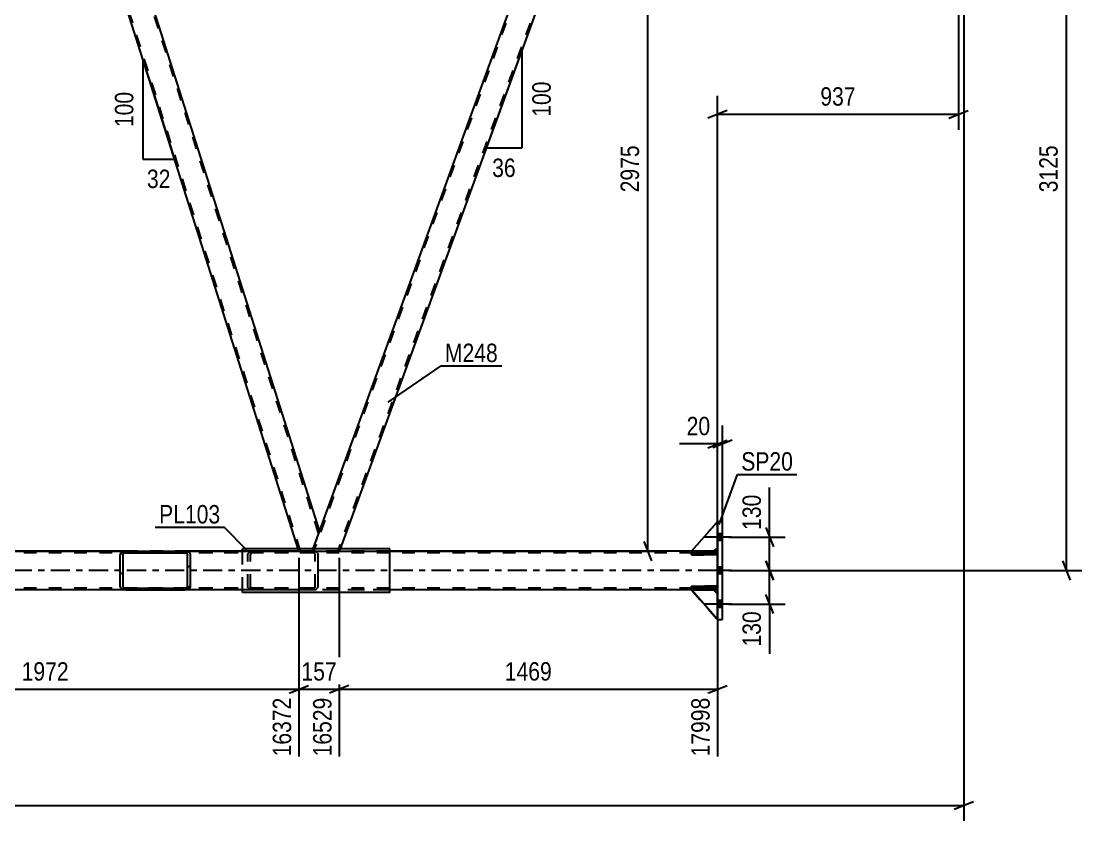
# Model space of a CAD drawing. Header units: millimetres. Extents: x -857 to 332, y -866 to -25.
# Drawn here: x -239 to -74.2, y -444.2 to -319.9 of the extents above; entities that cross this region are included whole.
import ezdxf

# ---------------------------------------------------------------- set-up
doc = ezdxf.new("R2010")
doc.units = ezdxf.units.MM
doc.linetypes.add('DXK_LINE_DOT2', pattern=[3.9198, 1.9599, -1.9599])
doc.linetypes.add('DXK_LINE_DOT3', pattern=[5.9187, 2.979, -0.9799, 0.9799, -0.9799])
doc.styles.add('Arial Narrow', font='ARIALN.TTF', dxfattribs={"height": 0.2})

# ---------------------------------------------------------------- blocks, each defined once
blk = doc.blocks.new('Part-570388934-1314 - 1255')
at = {"color": 7, "linetype": 'DXK_LINE_DOT2'}
for p, q in [((-130.85, -402.55), (-808.57, -402.55)), ((-130.85, -402.31), (-800.57, -402.31)), ((-181.77, -402.31), (-222.79, -402.31)), ((-131.45, -402.31), (-134.85, -402.31)), ((-130.85, -402.31), (-130.85, -408.31)), ((-130.85, -408.07), (-808.57, -408.07)), ((-131.45, -408.31), (-630.3, -408.31)), ((-181.77, -408.31), (-204.63, -408.31))]:
    blk.add_line(p, q, dxfattribs=at)
at = {"color": 2, "linetype": 'Continuous'}
for p, q in [((-222.79, -402.31), (-248.74, -402.31)), ((-134.85, -402.31), (-181.77, -402.31)), ((-130.85, -402.31), (-131.45, -402.31)), ((-204.63, -408.31), (-266.91, -408.31)), ((-134.85, -408.31), (-181.77, -408.31)), ((-130.85, -408.31), (-131.45, -408.31))]:
    blk.add_line(p, q, dxfattribs=at)
at = {"color": 7, "linetype": 'DXK_LINE_DOT3'}
blk.add_line((-130.85, -405.31), (-808.57, -405.31), dxfattribs=at)
blk = doc.blocks.new('Part-570388934-1459 - 1255')
at = {"color": 7, "linetype": 'DXK_LINE_DOT2'}
for p, q in [((-231.44, -283.31), (-231.58, -283.71)), ((-229.43, -283.31), (-231.44, -283.31)), ((-192.84, -399.47), (-229.68, -283.31)), ((-229.3, -283.71), (-229.43, -283.31)), ((-195.63, -402.31), (-232.47, -286.15)), ((-195.89, -402.31), (-196.23, -401.22)), ((-193.73, -401.91), (-193.87, -402.31)), ((-193.87, -402.31), (-195.89, -402.31))]:
    blk.add_line(p, q, dxfattribs=at)
at = {"color": 2, "linetype": 'Continuous'}
for p, q in [((-232.6, -286.52), (-231.58, -283.71)), ((-192.71, -399.1), (-229.3, -283.71)), ((-196.01, -401.91), (-232.6, -286.52)), ((-192.71, -399.1), (-193.73, -401.91))]:
    blk.add_line(p, q, dxfattribs=at)
blk = doc.blocks.new('Part-570388934-1372 - 1255')
at = {"linetype": 'Continuous'}
h = blk.add_hatch(dxfattribs=at)
h.set_pattern_fill('', scale=0.7, style=0, pattern_type=0)
h.set_pattern_definition([(45, (-223.6583, -402.7885), (-1.57154, 1.57154), [])])
h.paths.add_polyline_path([(-223.59, -402.6), (-223.66, -402.79), (-223.66, -407.83), (-223.59, -408.01), (-223.4, -408.17), (-223.12, -408.27), (-222.78, -408.31), (-213.61, -408.31), (-213.28, -408.27), (-213, -408.17), (-212.81, -408.01), (-212.74, -407.83), (-212.74, -402.79), (-212.81, -402.6), (-213, -402.45), (-213.28, -402.35), (-213.61, -402.31), (-222.78, -402.31), (-223.12, -402.35), (-223.4, -402.45)])
h.paths.add_polyline_path([(-222.95, -402.57), (-222.78, -402.55), (-213.61, -402.55), (-213.45, -402.57), (-213.3, -402.62), (-213.21, -402.7), (-213.18, -402.79), (-213.18, -407.83), (-213.21, -407.92), (-213.3, -408), (-213.45, -408.05), (-213.61, -408.07), (-222.78, -408.07), (-222.95, -408.05), (-223.09, -408), (-223.19, -407.92), (-223.22, -407.83), (-223.22, -402.79), (-223.19, -402.7), (-223.09, -402.62)])
at = {"color": 2, "linetype": 'Continuous'}
for p, q in [((-223.59, -402.6), (-223.66, -402.79)), ((-223.66, -407.83), (-223.66, -402.79)), ((-223.22, -402.79), (-223.19, -402.7)), ((-223.22, -407.83), (-223.22, -402.79)), ((-222.78, -402.31), (-223.12, -402.35)), ((-222.95, -402.57), (-222.78, -402.55)), ((-222.78, -402.31), (-213.61, -402.31)), ((-222.78, -402.55), (-213.61, -402.55)), ((-193.78, -402.31), (-213.61, -402.31)), ((-213.28, -402.35), (-213.61, -402.31)), ((-213.61, -402.55), (-213.45, -402.57)), ((-213.21, -402.7), (-213.18, -402.79)), ((-213.18, -407.83), (-213.18, -402.79)), ((-212.74, -402.79), (-212.81, -402.6)), ((-212.74, -407.83), (-212.74, -402.79)), ((-193.78, -402.31), (-193.45, -402.35)), ((-192.98, -402.6), (-192.91, -402.79)), ((-192.91, -407.83), (-192.91, -402.79)), ((-223.66, -407.83), (-223.59, -408.01)), ((-223.19, -407.92), (-223.22, -407.83)), ((-223.12, -408.27), (-222.78, -408.31)), ((-222.78, -408.07), (-222.95, -408.05)), ((-222.78, -408.07), (-213.61, -408.07)), ((-222.78, -408.31), (-213.61, -408.31)), ((-213.45, -408.05), (-213.61, -408.07)), ((-213.61, -408.31), (-213.28, -408.27)), ((-193.78, -408.31), (-213.61, -408.31)), ((-213.18, -407.83), (-213.21, -407.92)), ((-212.81, -408.01), (-212.74, -407.83)), ((-193.45, -408.27), (-193.78, -408.31)), ((-192.91, -407.83), (-192.98, -408.01))]:
    blk.add_line(p, q, dxfattribs=at)
at = {"color": 7, "linetype": 'DXK_LINE_DOT2'}
for p, q in [((-222.78, -402.31), (-213.61, -402.31)), ((-193.78, -402.55), (-222.78, -402.55)), ((-203.83, -402.79), (-203.76, -402.6)), ((-203.83, -407.83), (-203.83, -402.79)), ((-203.36, -402.7), (-203.39, -402.79)), ((-203.39, -407.83), (-203.39, -402.79)), ((-203.29, -402.35), (-202.96, -402.31)), ((-202.96, -402.55), (-203.12, -402.57)), ((-193.62, -402.57), (-193.78, -402.55)), ((-193.35, -402.79), (-193.38, -402.7)), ((-193.35, -407.83), (-193.35, -402.79)), ((-193.78, -408.07), (-222.78, -408.07)), ((-213.61, -408.31), (-222.78, -408.31)), ((-203.76, -408.01), (-203.83, -407.83)), ((-203.39, -407.83), (-203.36, -407.92)), ((-202.96, -408.31), (-203.29, -408.27)), ((-203.12, -408.05), (-202.96, -408.07)), ((-193.78, -408.07), (-193.62, -408.05)), ((-193.38, -407.92), (-193.35, -407.83))]:
    blk.add_line(p, q, dxfattribs=at)
at = {"color": 2, "linetype": 'Continuous'}
for centre, radius, start, end in [((-222.98, -403.15), 0.817, 99.5183, 138.064), ((-222.88, -402.97), 0.409, 99.5183, 138.064), ((-213.51, -402.97), 0.409, 41.9361, 80.4818), ((-213.41, -403.15), 0.817, 41.9361, 80.4818), ((-193.59, -403.15), 0.817, 41.9361, 80.4818), ((-222.98, -407.47), 0.817, 221.9361, 260.4818), ((-222.88, -407.65), 0.409, 221.9361, 260.4818), ((-213.51, -407.65), 0.409, 279.5183, 318.064), ((-213.41, -407.47), 0.817, 279.5183, 318.064), ((-193.59, -407.47), 0.817, 279.5183, 318.064)]:
    blk.add_arc(centre, radius, start, end, dxfattribs=at)
at = {"color": 7, "linetype": 'DXK_LINE_DOT2'}
for centre, radius, start, end in [((-203.15, -403.15), 0.817, 99.5183, 138.064), ((-203.06, -402.97), 0.409, 99.5183, 138.064), ((-193.69, -402.97), 0.409, 41.9361, 80.4818), ((-203.15, -407.47), 0.817, 221.9361, 260.4818), ((-203.06, -407.65), 0.409, 221.9361, 260.4818), ((-193.69, -407.65), 0.409, 279.5183, 318.064)]:
    blk.add_arc(centre, radius, start, end, dxfattribs=at)
blk = doc.blocks.new('Part-570388934-1382 - 1255')
at = {"color": 2, "linetype": 'Continuous'}
for p, q in [((-130.85, -397.71), (-130.85, -412.91)), ((-130.05, -397.71), (-130.85, -397.71)), ((-130.05, -412.91), (-130.05, -397.71)), ((-130.85, -412.91), (-130.05, -412.91))]:
    blk.add_line(p, q, dxfattribs=at)
blk = doc.blocks.new('Part-570388934-1419 - 1255')
at = {"color": 7, "linetype": 'DXK_LINE_DOT2'}
for p, q in [((-150.3, -283.31), (-193.62, -402.31)), ((-146.56, -283.31), (-189.87, -402.31)), ((-150.56, -283.31), (-150.71, -283.71)), ((-146.3, -283.31), (-150.56, -283.31)), ((-150.56, -283.31), (-150.52, -283.31)), ((-146.3, -283.31), (-146.45, -283.71)), ((-192.71, -399.1), (-193.87, -402.31)), ((-189.47, -401.91), (-189.62, -402.31)), ((-189.62, -402.31), (-193.87, -402.31))]:
    blk.add_line(p, q, dxfattribs=at)
at = {"color": 2, "linetype": 'Continuous'}
for p, q in [((-150.71, -283.71), (-192.71, -399.1)), ((-146.45, -283.71), (-189.47, -401.91))]:
    blk.add_line(p, q, dxfattribs=at)
blk = doc.blocks.new('Part-570388934-1441 - 1255')
at = {"color": 7, "linetype": 'DXK_LINE_DOT2'}
for p, q in [((-235.44, -283.31), (-278.75, -402.31)), ((-231.69, -283.31), (-275.01, -402.31)), ((-235.69, -283.31), (-235.84, -283.71)), ((-231.44, -283.31), (-235.69, -283.31)), ((-235.69, -283.31), (-235.66, -283.31)), ((-231.44, -283.31), (-232.6, -286.52)), ((-278.86, -401.91), (-279.01, -402.31)), ((-274.6, -401.91), (-274.75, -402.31)), ((-274.75, -402.31), (-279.01, -402.31))]:
    blk.add_line(p, q, dxfattribs=at)
at = {"color": 2, "linetype": 'Continuous'}
for p, q in [((-235.84, -283.71), (-278.86, -401.91)), ((-232.6, -286.52), (-274.6, -401.91))]:
    blk.add_line(p, q, dxfattribs=at)
blk = doc.blocks.new('Bolt-570388934-1512 - 1255')
at = {"linetype": 'Continuous'}
for points in [[(-130.05, -400.63), (-130.05, -399.59), (-130.85, -399.59), (-130.85, -400.63)], [(-130.05, -400.63), (-130.05, -399.59), (-130.85, -399.59), (-130.85, -400.63)], [(-130.05, -400.63), (-130.05, -399.59), (-130.85, -399.59), (-130.85, -400.63)], [(-130.05, -405.83), (-130.05, -404.79), (-130.85, -404.79), (-130.85, -405.83)], [(-130.05, -405.83), (-130.05, -404.79), (-130.85, -404.79), (-130.85, -405.83)], [(-130.05, -411.03), (-130.05, -409.99), (-130.85, -409.99), (-130.85, -411.03)], [(-130.05, -411.03), (-130.05, -409.99), (-130.85, -409.99), (-130.85, -411.03)], [(-130.05, -411.03), (-130.05, -409.99), (-130.85, -409.99), (-130.85, -411.03)]]:
    blk.add_hatch(color=1, dxfattribs=at).paths.add_polyline_path(points)
at = {"color": 1, "linetype": 'Continuous'}
for p, q in [((-128.65, -400.11), (-132.85, -400.11)), ((-128.65, -400.11), (-132.85, -400.11)), ((-128.65, -400.11), (-132.85, -400.11)), ((-130.05, -399.59), (-130.85, -399.59)), ((-130.05, -399.59), (-130.85, -399.59)), ((-130.05, -399.59), (-130.85, -399.59)), ((-130.05, -400.63), (-130.85, -400.63)), ((-130.05, -400.63), (-130.85, -400.63)), ((-130.05, -400.63), (-130.85, -400.63)), ((-128.65, -405.31), (-132.85, -405.31)), ((-128.65, -405.31), (-132.85, -405.31)), ((-130.05, -404.79), (-130.85, -404.79)), ((-130.05, -404.79), (-130.85, -404.79)), ((-130.05, -405.83), (-130.85, -405.83)), ((-130.05, -405.83), (-130.85, -405.83)), ((-130.05, -409.99), (-130.85, -409.99)), ((-130.05, -409.99), (-130.85, -409.99)), ((-130.05, -409.99), (-130.85, -409.99)), ((-128.65, -410.51), (-132.85, -410.51)), ((-128.65, -410.51), (-132.85, -410.51)), ((-128.65, -410.51), (-132.85, -410.51)), ((-130.05, -411.03), (-130.85, -411.03)), ((-130.05, -411.03), (-130.85, -411.03)), ((-130.05, -411.03), (-130.85, -411.03))]:
    blk.add_line(p, q, dxfattribs=at)
blk = doc.blocks.new('Part-570388934-1547 - 1255')
at = {"color": 2, "linetype": 'Continuous'}
for p, q in [((-134.85, -408.07), (-134.85, -407.75)), ((-134.85, -407.75), (-130.85, -407.75)), ((-130.85, -408.07), (-134.85, -408.07)), ((-130.85, -407.75), (-130.85, -408.07))]:
    blk.add_line(p, q, dxfattribs=at)
at = {"color": 7, "linetype": 'DXK_LINE_DOT2'}
blk.add_line((-131.45, -408.07), (-131.45, -407.75), dxfattribs=at)
blk = doc.blocks.new('Part-570388934-1548 - 1255')
at = {"color": 2, "linetype": 'Continuous'}
for p, q in [((-134.85, -402.87), (-134.85, -402.55)), ((-134.85, -402.55), (-130.85, -402.55)), ((-130.85, -402.87), (-134.85, -402.87)), ((-130.85, -402.55), (-130.85, -402.87))]:
    blk.add_line(p, q, dxfattribs=at)
at = {"color": 7, "linetype": 'DXK_LINE_DOT2'}
blk.add_line((-131.45, -402.87), (-131.45, -402.55), dxfattribs=at)
blk = doc.blocks.new('Part-570388934-1549 - 1255')
at = {"color": 7, "linetype": 'DXK_LINE_DOT2'}
for p, q in [((-130.85, -407.75), (-134.85, -407.75)), ((-134.85, -407.75), (-134.85, -408.07)), ((-134.85, -408.07), (-130.85, -408.07)), ((-131.45, -408.07), (-131.45, -407.75)), ((-130.85, -408.07), (-130.85, -407.75))]:
    blk.add_line(p, q, dxfattribs=at)
blk = doc.blocks.new('Part-570388934-1550 - 1255')
at = {"color": 7, "linetype": 'DXK_LINE_DOT2'}
for p, q in [((-130.85, -402.55), (-134.85, -402.55)), ((-134.85, -402.55), (-134.85, -402.87)), ((-134.85, -402.87), (-130.85, -402.87)), ((-131.45, -402.87), (-131.45, -402.55)), ((-130.85, -402.87), (-130.85, -402.55))]:
    blk.add_line(p, q, dxfattribs=at)
blk = doc.blocks.new('Part-570388934-1555 - 1255')
at = {"color": 2, "linetype": 'Continuous'}
for p, q in [((-134.85, -408.31), (-131.45, -408.31)), ((-130.85, -412.91), (-134.85, -408.31)), ((-131.45, -408.31), (-130.85, -408.91))]:
    blk.add_line(p, q, dxfattribs=at)
at = {"color": 7, "linetype": 'DXK_LINE_DOT2'}
blk.add_line((-130.85, -408.91), (-130.85, -412.91), dxfattribs=at)
blk = doc.blocks.new('Part-570388934-1556 - 1255')
at = {"color": 2, "linetype": 'Continuous'}
for p, q in [((-134.85, -402.31), (-130.85, -397.71)), ((-130.85, -401.71), (-131.45, -402.31)), ((-131.45, -402.31), (-134.85, -402.31))]:
    blk.add_line(p, q, dxfattribs=at)
at = {"color": 7, "linetype": 'DXK_LINE_DOT2'}
blk.add_line((-130.85, -401.71), (-130.85, -397.71), dxfattribs=at)
blk = doc.blocks.new('Part-570388934-2043 - 1255')
at = {"color": 7, "linetype": 'DXK_LINE_DOT2'}
for p, q in [((-131.45, -408.31), (-134.85, -408.31)), ((-134.85, -408.31), (-130.85, -412.91)), ((-130.85, -408.91), (-131.45, -408.31)), ((-130.85, -412.91), (-130.85, -408.91))]:
    blk.add_line(p, q, dxfattribs=at)
blk = doc.blocks.new('Part-570388934-2044 - 1255')
at = {"color": 7, "linetype": 'DXK_LINE_DOT2'}
for p, q in [((-134.85, -402.31), (-130.85, -397.71)), ((-130.85, -397.71), (-130.85, -401.71)), ((-130.85, -401.71), (-131.45, -402.31)), ((-131.45, -402.31), (-134.85, -402.31))]:
    blk.add_line(p, q, dxfattribs=at)
blk = doc.blocks.new('Part-570388934-2067 - 1255')
at = {"color": 2, "linetype": 'Continuous'}
for p, q in [((-181.77, -401.91), (-204.63, -401.91)), ((-204.63, -402.31), (-204.63, -401.91)), ((-181.77, -408.71), (-181.77, -401.91)), ((-204.63, -408.71), (-204.63, -408.31)), ((-181.77, -408.71), (-204.63, -408.71))]:
    blk.add_line(p, q, dxfattribs=at)
at = {"color": 7, "linetype": 'DXK_LINE_DOT2'}
blk.add_line((-204.63, -408.31), (-204.63, -402.31), dxfattribs=at)
blk = doc.blocks.new('StraightDimension-570388934-2482 - 1255')
at = {"color": 7, "linetype": 'Continuous'}
for p, q in [((-123.34, -403.81), (-122.14, -406.81)), ((-129.05, -405.31), (-120.34, -405.31)), ((-122.74, -410.51), (-122.74, -405.31)), ((-122.14, -412.01), (-123.34, -409.01)), ((-129.05, -410.51), (-120.34, -410.51))]:
    blk.add_line(p, q, dxfattribs=at)
at = {"color": 0}
blk.add_wipeout([(-123.49, -411.03), (-127.69, -411.03), (-127.69, -417.72), (-123.49, -417.72)], dxfattribs=at)
at = {"color": 7, "linetype": 'Continuous'}
blk.add_line((-122.74, -410.51), (-122.74, -418.24), dxfattribs=at)
blk.add_line((-122.74, -410.51), (-122.74, -418.24), dxfattribs=at)
at = {"color": 3, "style": 'Arial Narrow'}
blk.add_text('130', height=2.863, rotation=90.0002, dxfattribs=at).set_placement((-124.09, -417.12))
blk = doc.blocks.new('StraightDimension-570388934-2492 - 1255')
at = {"color": 7, "linetype": 'Continuous'}
for p, q in [((-123.34, -398.61), (-122.14, -401.61)), ((-129.05, -400.11), (-120.34, -400.11)), ((-122.74, -405.31), (-122.74, -400.11)), ((-122.14, -406.81), (-123.34, -403.81)), ((-129.05, -405.31), (-120.34, -405.31))]:
    blk.add_line(p, q, dxfattribs=at)
at = {"color": 0}
blk.add_wipeout([(-123.49, -392.9), (-127.69, -392.9), (-127.69, -399.58), (-123.49, -399.58)], dxfattribs=at)
at = {"color": 7, "linetype": 'Continuous'}
blk.add_line((-122.74, -400.11), (-122.74, -392.37), dxfattribs=at)
blk.add_line((-122.74, -400.11), (-122.74, -392.37), dxfattribs=at)
at = {"color": 3, "style": 'Arial Narrow'}
blk.add_text('130', height=2.863, rotation=90.0002, dxfattribs=at).set_placement((-124.09, -398.98))
blk = doc.blocks.new('StraightDimension-570388934-2271 - 1255')
at = {"color": 7, "linetype": 'Continuous'}
for p, q in [((-189.62, -403.31), (-189.62, -434.21)), ((-130.85, -409.31), (-130.85, -434.21)), ((-188.12, -423.17), (-191.12, -424.37)), ((-132.35, -424.37), (-129.35, -423.17)), ((-189.62, -423.77), (-130.85, -423.77))]:
    blk.add_line(p, q, dxfattribs=at)
at = {"color": 0}
blk.add_wipeout([(-155.98, -423.02), (-155.98, -418.82), (-164.49, -418.82), (-164.49, -423.02)], dxfattribs=at)
at = {"color": 0, "linetype": 'Continuous'}
blk.add_wipeout([(-131.45, -424.47), (-135.65, -424.47), (-135.65, -434.81), (-131.45, -434.81)], dxfattribs=at)
at = {"color": 3, "style": 'Arial Narrow'}
blk.add_text('1469', height=2.863, dxfattribs=at).set_placement((-163.89, -422.42))
at = {"color": 3, "linetype": 'Continuous', "style": 'Arial Narrow'}
blk.add_text('17998', height=2.863, rotation=90.0002, dxfattribs=at).set_placement((-132.05, -434.21))
blk = doc.blocks.new('StraightDimension-570388934-3785 - 1255')
at = {"color": 7, "linetype": 'Continuous'}
for p, q in [((-92.56, -288.91), (-92.56, -444.23)), ((-94.06, -442.43), (-91.06, -441.23)), ((-821.47, -441.83), (-92.56, -441.83))]:
    blk.add_line(p, q, dxfattribs=at)
blk = doc.blocks.new('AngleDimension-570388934-3771 - 1255')
at = {"color": 7, "linetype": 'Continuous'}
for p, q in [((-161.25, -324.37), (-166.79, -339.59)), ((-161.25, -324.37), (-161.25, -339.59)), ((-165.65, -336.47), (-166.79, -339.59)), ((-161.25, -339.59), (-166.79, -339.59))]:
    blk.add_line(p, q, dxfattribs=at)
at = {"color": 0}
for points in [[(-156.15, -328.64), (-160.35, -328.64), (-160.35, -335.32), (-156.15, -335.32)], [(-161.59, -344.69), (-161.59, -340.49), (-166.45, -340.49), (-166.45, -344.69)]]:
    blk.add_wipeout(points, dxfattribs=at)
at = {"color": 3, "style": 'Arial Narrow'}
blk.add_text('100', height=2.863, rotation=90.0002, dxfattribs=at).set_placement((-156.75, -334.72))
blk.add_text('36', height=2.863, dxfattribs=at).set_placement((-165.85, -344.09))
blk = doc.blocks.new('StraightDimension-570388934-2547 - 1255')
at = {"color": 7, "linetype": 'Continuous'}
for p, q in [((-141.68, -402.31), (-141.68, -283.31)), ((-142.28, -400.81), (-141.08, -403.81)), ((-489.81, -402.31), (-139.28, -402.31))]:
    blk.add_line(p, q, dxfattribs=at)
at = {"color": 0}
blk.add_wipeout([(-142.43, -338.55), (-146.63, -338.55), (-146.63, -347.07), (-142.43, -347.07)], dxfattribs=at)
at = {"color": 3, "style": 'Arial Narrow'}
blk.add_text('2975', height=2.863, rotation=90.0002, dxfattribs=at).set_placement((-143.03, -346.47))
blk = doc.blocks.new('StraightDimension-570388934-2288 - 1255')
at = {"color": 7, "linetype": 'Continuous'}
for p, q in [((-195.89, -403.31), (-195.89, -434.21)), ((-189.62, -403.31), (-189.62, -434.21)), ((-197.39, -424.37), (-194.39, -423.17)), ((-188.12, -423.17), (-191.12, -424.37)), ((-195.89, -423.77), (-189.62, -423.77))]:
    blk.add_line(p, q, dxfattribs=at)
at = {"color": 0}
blk.add_wipeout([(-189.41, -423.02), (-189.41, -418.82), (-196.09, -418.82), (-196.09, -423.02)], dxfattribs=at)
at = {"color": 0, "linetype": 'Continuous'}
blk.add_wipeout([(-190.22, -424.47), (-194.42, -424.47), (-194.42, -434.81), (-190.22, -434.81)], dxfattribs=at)
at = {"color": 3, "style": 'Arial Narrow'}
blk.add_text('157', height=2.863, dxfattribs=at).set_placement((-195.49, -422.42))
at = {"color": 3, "linetype": 'Continuous', "style": 'Arial Narrow'}
blk.add_text('16529', height=2.863, rotation=90.0002, dxfattribs=at).set_placement((-190.82, -434.21))
blk = doc.blocks.new('StraightDimension-570388934-2311 - 1255')
at = {"color": 7, "linetype": 'Continuous'}
for p, q in [((-274.75, -403.31), (-274.75, -434.21)), ((-195.89, -403.31), (-195.89, -434.21)), ((-273.25, -423.17), (-276.25, -424.37)), ((-197.39, -424.37), (-194.39, -423.17)), ((-274.75, -423.77), (-195.89, -423.77))]:
    blk.add_line(p, q, dxfattribs=at)
at = {"color": 0}
blk.add_wipeout([(-231.06, -423.02), (-231.06, -418.82), (-239.57, -418.82), (-239.57, -423.02)], dxfattribs=at)
at = {"color": 0, "linetype": 'Continuous'}
blk.add_wipeout([(-196.49, -424.47), (-200.69, -424.47), (-200.69, -434.81), (-196.49, -434.81)], dxfattribs=at)
at = {"color": 3, "style": 'Arial Narrow'}
blk.add_text('1972', height=2.863, dxfattribs=at).set_placement((-238.97, -422.42))
at = {"color": 3, "linetype": 'Continuous', "style": 'Arial Narrow'}
blk.add_text('16372', height=2.863, rotation=90.0002, dxfattribs=at).set_placement((-197.09, -434.21))
blk = doc.blocks.new('StraightDimension-570388934-2814 - 1255')
at = {"color": 7, "linetype": 'Continuous'}
for p, q in [((-76.02, -281.81), (-77.22, -278.81)), ((-91.56, -280.31), (-74.22, -280.31)), ((-76.62, -405.31), (-76.62, -280.31)), ((-77.22, -403.81), (-76.02, -406.81)), ((-129.05, -405.31), (-74.22, -405.31))]:
    blk.add_line(p, q, dxfattribs=at)
at = {"color": 0}
blk.add_wipeout([(-77.37, -338.55), (-81.57, -338.55), (-81.57, -347.07), (-77.37, -347.07)], dxfattribs=at)
at = {"color": 3, "style": 'Arial Narrow'}
blk.add_text('3125', height=2.863, rotation=90.0002, dxfattribs=at).set_placement((-77.97, -346.47))
blk = doc.blocks.new('StraightDimension-570388934-2602 - 1255')
at = {"color": 7, "linetype": 'Continuous'}
for p, q in [((-93.36, -284.31), (-93.36, -336.74)), ((-130.85, -401.31), (-130.85, -331.49)), ((-129.35, -333.74), (-132.35, -334.94)), ((-130.85, -334.34), (-93.36, -334.34)), ((-94.86, -334.94), (-91.86, -333.74))]:
    blk.add_line(p, q, dxfattribs=at)
at = {"color": 0}
blk.add_wipeout([(-108.76, -333.59), (-108.76, -329.39), (-115.45, -329.39), (-115.45, -333.59)], dxfattribs=at)
at = {"color": 3, "style": 'Arial Narrow'}
blk.add_text('937', height=2.863, dxfattribs=at).set_placement((-114.85, -332.99))
blk = doc.blocks.new('StraightDimension-570388934-3466 - 1255')
at = {"color": 7, "linetype": 'Continuous'}
for p, q in [((-130.85, -411.91), (-130.85, -382.76)), ((-130.05, -411.91), (-130.05, -382.76)), ((-132.35, -386.21), (-129.35, -385.01)), ((-128.55, -385.01), (-131.55, -386.21)), ((-130.85, -385.61), (-130.05, -385.61))]:
    blk.add_line(p, q, dxfattribs=at)
at = {"color": 0}
blk.add_wipeout([(-131.38, -384.86), (-131.38, -380.66), (-136.23, -380.66), (-136.23, -384.86)], dxfattribs=at)
at = {"color": 7, "linetype": 'Continuous'}
blk.add_line((-130.85, -385.61), (-136.76, -385.61), dxfattribs=at)
blk.add_line((-130.85, -385.61), (-136.76, -385.61), dxfattribs=at)
at = {"color": 3, "style": 'Arial Narrow'}
blk.add_text('20', height=2.863, dxfattribs=at).set_placement((-135.63, -384.26))
blk = doc.blocks.new('AngleDimension-570388934-3757 - 1255')
at = {"color": 7, "linetype": 'Continuous'}
for p, q in [((-220.12, -325.87), (-215.23, -341.31)), ((-220.12, -325.87), (-220.12, -341.31)), ((-219.12, -329.03), (-215.23, -341.31)), ((-220.12, -341.31), (-215.23, -341.31))]:
    blk.add_line(p, q, dxfattribs=at)
at = {"color": 0}
for points in [[(-221.03, -330.25), (-225.23, -330.25), (-225.23, -336.93), (-221.03, -336.93)], [(-215.25, -346.41), (-215.25, -342.21), (-220.1, -342.21), (-220.1, -346.41)]]:
    blk.add_wipeout(points, dxfattribs=at)
at = {"color": 3, "style": 'Arial Narrow'}
blk.add_text('100', height=2.863, rotation=90.0002, dxfattribs=at).set_placement((-221.62, -336.33))
blk.add_text('32', height=2.863, dxfattribs=at).set_placement((-219.5, -345.81))
blk = doc.blocks.new('Mark-570388934-1378 - 1255')
at = {"color": 0}
blk.add_wipeout([(-119.11, -389.76), (-119.11, -386.76), (-127.14, -386.76), (-127.14, -389.76)], dxfattribs=at)
blk.add_wipeout([(-119.11, -389.76), (-119.11, -386.76), (-127.14, -386.76), (-127.14, -389.76)], dxfattribs=at)
at = {"color": 30, "linetype": 'Continuous'}
for p, q in [((-130.58, -398.16), (-127.74, -390.36)), ((-127.74, -390.36), (-118.51, -390.36))]:
    blk.add_line(p, q, dxfattribs=at)
at = {"color": 3, "style": 'Arial Narrow'}
blk.add_text('SP20', height=2.863, dxfattribs=at).set_placement((-127.14, -389.76))
blk = doc.blocks.new('Mark-570388934-1415 - 1255')
at = {"color": 0}
blk.add_wipeout([(-164.97, -372.88), (-164.97, -369.88), (-173.19, -369.88), (-173.19, -372.88)], dxfattribs=at)
blk.add_wipeout([(-164.97, -372.88), (-164.97, -369.88), (-173.19, -369.88), (-173.19, -372.88)], dxfattribs=at)
at = {"color": 30, "linetype": 'Continuous'}
for p, q in [((-182.04, -379.12), (-173.79, -373.48)), ((-173.79, -373.48), (-164.37, -373.48))]:
    blk.add_line(p, q, dxfattribs=at)
at = {"color": 3, "style": 'Arial Narrow'}
blk.add_text('M248', height=2.863, dxfattribs=at).set_placement((-173.19, -372.88))
blk = doc.blocks.new('Mark-570388934-2063 - 1255')
at = {"color": 0}
blk.add_wipeout([(-208.1, -397.98), (-208.1, -394.98), (-217.61, -394.98), (-217.61, -397.98)], dxfattribs=at)
blk.add_wipeout([(-208.1, -397.98), (-208.1, -394.98), (-217.61, -394.98), (-217.61, -397.98)], dxfattribs=at)
at = {"color": 30, "linetype": 'Continuous'}
for p in [(-218.21, -398.58), (-203.97, -402.12)]:
    blk.add_line(p, (-207.5, -398.58), dxfattribs=at)
at = {"color": 3, "style": 'Arial Narrow'}
blk.add_text('PL103', height=2.863, dxfattribs=at).set_placement((-217.61, -397.98))

msp = doc.modelspace()

# ---------------------------------------------------------------- block references
for name in ['Part-570388934-1441 - 1255', 'Part-570388934-1459 - 1255', 'Part-570388934-1419 - 1255', 'Part-570388934-1556 - 1255', 'Part-570388934-2044 - 1255', 'Part-570388934-1382 - 1255', 'Bolt-570388934-1512 - 1255', 'Part-570388934-2067 - 1255', 'Part-570388934-1314 - 1255', 'Part-570388934-1372 - 1255', 'Part-570388934-1548 - 1255', 'Part-570388934-1550 - 1255', 'Part-570388934-1547 - 1255', 'Part-570388934-1549 - 1255', 'Part-570388934-1555 - 1255', 'Part-570388934-2043 - 1255']:
    msp.add_blockref(name, (0, 0))

# ---------------------------------------------------------------- next in the draw order: block references
msp.add_blockref('StraightDimension-570388934-2482 - 1255', (0, 0))

# ---------------------------------------------------------------- next in the draw order: block references
msp.add_blockref('StraightDimension-570388934-2492 - 1255', (0, 0))

# ---------------------------------------------------------------- next in the draw order: block references
msp.add_blockref('StraightDimension-570388934-2271 - 1255', (0, 0))

# ---------------------------------------------------------------- next in the draw order: block references
msp.add_blockref('StraightDimension-570388934-3785 - 1255', (0, 0))

# ---------------------------------------------------------------- next in the draw order: block references
msp.add_blockref('AngleDimension-570388934-3771 - 1255', (0, 0))

# ---------------------------------------------------------------- next in the draw order: block references
msp.add_blockref('StraightDimension-570388934-2547 - 1255', (0, 0))

# ---------------------------------------------------------------- next in the draw order: block references
for name in ['StraightDimension-570388934-2814 - 1255', 'AngleDimension-570388934-3757 - 1255', 'Mark-570388934-1415 - 1255', 'Mark-570388934-2063 - 1255', 'StraightDimension-570388934-2288 - 1255']:
    msp.add_blockref(name, (0, 0))

# ---------------------------------------------------------------- next in the draw order: block references
for name in ['StraightDimension-570388934-2602 - 1255', 'StraightDimension-570388934-2311 - 1255']:
    msp.add_blockref(name, (0, 0))

# ---------------------------------------------------------------- next in the draw order: block references
msp.add_blockref('StraightDimension-570388934-3466 - 1255', (0, 0))

# ---------------------------------------------------------------- next in the draw order: block references
msp.add_blockref('Mark-570388934-1378 - 1255', (0, 0))

doc.saveas('drawing.dxf')
